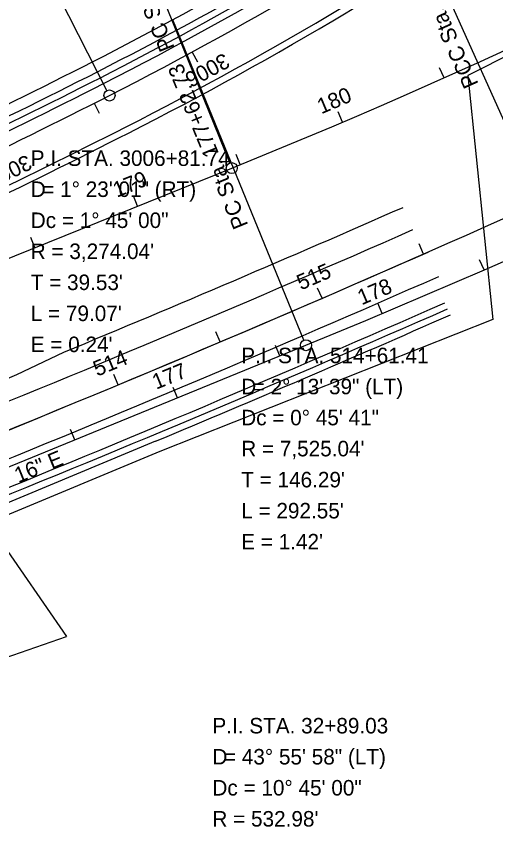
# Model space of a CAD drawing. Extents: x 2189265 to 2197064, y 659983 to 677528.
# Drawn here: x 2192914.4 to 2193130.9, y 666975.9 to 667341.5 of the extents above; entities that cross this region are included whole.
import ezdxf

# ---------------------------------------------------------------- set-up
doc = ezdxf.new("R2010")
doc.units = 0
for name, color, linetype in [('BR_P_Slab_Object', 7, 'Continuous'), ('GE_P_CL_50', 7, 'Continuous'), ('PM_P_Lane_Line', 7, 'Continuous'), ('PV_P_EOP', 7, 'Continuous'), ('PV_P_Shoulder', 7, 'Continuous'), ('RD_P_Concrete_Barrier', 7, 'Continuous'), ('RD_P_Wall', 7, 'Continuous'), ('RW_P_Const_Limits', 7, 'Continuous')]:
    doc.layers.add(name, color=color, linetype=linetype)

msp = doc.modelspace()

# ---------------------------------------------------------------- linework, layer by layer
at = {"layer": 'BR_P_Slab_Object'}
for p in [(2192867.35, 667162.68), (2192895.1, 667047.27)]:
    msp.add_line(p, (2192937.15, 667061.68), dxfattribs=at)
at = {"layer": 'GE_P_CL_50'}
for p, q in [((2192955.41, 667308.01), (2192876.92, 667462.41)), ((2193010.8, 667275.33), (2192952.26, 667420.41)), ((2193149.98, 667259.97), (2193082.96, 667409.22)), ((2193044.28, 667195.44), (2192985.14, 667339.92)), ((2192993.91, 667325.39), (2192996.29, 667321)), ((2193107.59, 667313.74), (2193105.55, 667318.3)), ((2192949.59, 667302.26), (2192951.84, 667297.8)), ((2193061.76, 667293.75), (2193059.8, 667298.35)), ((2193015.59, 667274.57), (2193013.71, 667279.21)), ((2192756.72, 667170.11), (2193011.74, 667273.01)), ((2192969.22, 667255.86), (2192967.35, 667260.49)), ((2192922.85, 667237.15), (2192920.98, 667241.78)), ((2193098.31, 667234.27), (2193096.3, 667238.84)), ((2193125.61, 667227.11), (2193123.61, 667231.7)), ((2193052.48, 667214.29), (2193050.5, 667218.88)), ((2193079.65, 667207.42), (2193077.71, 667212.03)), ((2193006.51, 667194.61), (2193004.56, 667199.22)), ((2192775.48, 667082.71), (2193045.23, 667193.13)), ((2193033.45, 667188.31), (2193031.55, 667192.94)), ((2192960.42, 667175.25), (2192958.49, 667179.86)), ((2192987.18, 667169.37), (2192985.28, 667173.99)), ((2192940.9, 667150.42), (2192939.01, 667155.05))]:
    msp.add_line(p, q, dxfattribs=at)
for centre in [(2192956.54, 667305.78), (2193011.74, 667273.01), (2193045.23, 667193.13)]:
    msp.add_circle(centre, 2.5, dxfattribs=at)
for centre, radius, start, end in [((2191939.71, 669929.66), 2864.79, 291.97539, 307.59317), ((2191598.14, 670728.12), 3819.72, 292.26234, 306.25122), ((2192214.68, 668765.06), 1637.02, 296.94788, 312.45474), ((2191472.81, 670224.33), 3274.04, 295.56423, 296.94788), ((2190068.57, 674122.44), 7525.04, 291.953715, 294.181188)]:
    msp.add_arc(centre, radius, start, end, dxfattribs=at)
at = {"layer": 'PM_P_Lane_Line'}
for radius, start in [(7525.04, 291.953832), (7537.04, 291.95519)]:
    msp.add_arc((2190068.56, 674122.43), radius, start, 293.758893, dxfattribs=at)
at = {"layer": 'PV_P_EOP'}
for centre, radius, start, end in [((2192214.68, 668765.06), 1637.02, 296.94788, 312.45474), ((2192214.68, 668765.06), 1653.02, 296.94788, 312.45474), ((2191472.81, 670224.33), 3274.04, 295.56423, 296.94788), ((2191472.81, 670224.33), 3290.04, 295.56423, 296.94789), ((2190068.57, 674122.44), 7513.04, 291.953715, 293.742143), ((2190068.57, 674122.44), 7549.04, 291.953715, 293.742143)]:
    msp.add_arc(centre, radius, start, end, dxfattribs=at)
at = {"layer": 'PV_P_Shoulder'}
for p, q in [((2192914.69, 667179.93), (2192935.88, 667189.97)), ((2192892.96, 667170.4), (2192914.69, 667179.93))]:
    msp.add_line(p, q, dxfattribs=at)
for centre, radius, start, end in [((2192214.68, 668765.06), 1631.02, 296.94788, 312.45474), ((2192214.68, 668765.06), 1656.02, 296.94788, 312.45474), ((2191472.81, 670224.33), 3268.04, 295.56423, 296.94788), ((2191472.81, 670224.33), 3293.04, 295.56423, 296.94789), ((2190068.57, 674122.44), 7502.04, 292.470279, 293.742143)]:
    msp.add_arc(centre, radius, start, end, dxfattribs=at)
at = {"layer": 'RD_P_Concrete_Barrier'}
msp.add_line((2192977.37, 667149.81), (2192767.41, 667062.22), dxfattribs=at)
for radius, start in [(7552.04, 291.953715), (7555.04, 292.644581)]:
    msp.add_arc((2190068.57, 674122.44), radius, start, 293.742143, dxfattribs=at)
at = {"layer": 'RD_P_Wall'}
for centre, radius, start, end in [((2192214.68, 668765.06), 1625.02, 296.94788, 303.49902), ((2192214.68, 668765.06), 1628.02, 296.94788, 303.49902), ((2191472.81, 670224.33), 3262.04, 295.56423, 296.94788), ((2191472.81, 670224.33), 3265.04, 295.56423, 296.94788)]:
    msp.add_arc(centre, radius, start, end, dxfattribs=at)
at = {"layer": 'RW_P_Const_Limits'}
for p, q in [((2193165.14, 667338.55), (2193118.26, 667314.8)), ((2192979.29, 667145.19), (2192769.34, 667057.61))]:
    msp.add_line(p, q, dxfattribs=at)
msp.add_lwpolyline([(2193118.26, 667314.8), (2193129.55, 667204.78), (2192979.29, 667145.19)], dxfattribs=at)
for centre, radius, start, end in [((2192214.68, 668765.06), 1620.02, 296.94788, 303.49902), ((2191472.81, 670224.33), 3257.04, 295.56423, 296.94788)]:
    msp.add_arc(centre, radius, start, end, dxfattribs=at)

# ---------------------------------------------------------------- texts
at = {"layer": 'GE_P_CL_50'}
for s, rotation, p in [('PC Sta. 179+45.85', 111.9754, (2192986.04, 667327.34)), ('PCC Sta. 516+07.66', 114.1812, (2193123.24, 667310.99)), ('3006', 208.425, (2193008.25, 667325.19)), ('PC Sta. 177+62.73', 112.2623, (2193019.26, 667247.33)), ('180', 23.0585, (2193052.15, 667297.27)), ('3007', 205.9364, (2192919.23, 667279.29)), ('179', 21.9754, (2192959.86, 667259.63)), ('515', 23.3614, (2193042.95, 667217.8)), ('178', 22.8214, (2193070.34, 667211.09)), ('514', 22.6, (2192951.01, 667178.91)), ('177', 22.2623, (2192977.61, 667173.02)), ('N 67%%d 44\' 16" E', 22.2623, (2192877.53, 667115.4))]:
    msp.add_text(s, height=7, rotation=rotation, dxfattribs=at).set_placement(p)
for s, p in [('P.I. STA. 3006+81.74', (2192921, 667274)), ('D', (2192921, 667260)), ('  = 1%%d 23\' 01" (RT)', (2192921, 667260)), ('Dc = 1%%d 45\' 00"', (2192921, 667246)), ("R = 3,274.04'", (2192921, 667232)), ("T = 39.53'", (2192921, 667218)), ("L = 79.07'", (2192921, 667204)), ("E = 0.24'", (2192921, 667190)), ('P.I. STA. 514+61.41', (2193016, 667185)), ('  = 2%%d 13\' 39" (LT)', (2193016, 667171)), ('D', (2193016, 667171)), ('Dc = 0%%d 45\' 41"', (2193016, 667157)), ("R = 7,525.04'", (2193016, 667143)), ("T = 146.29'", (2193016, 667129)), ("L = 292.55'", (2193016, 667115)), ("E = 1.42'", (2193016, 667101)), ('P.I. STA. 32+89.03', (2193003, 667018)), ('D', (2193003, 667004)), ('  = 43%%d 55\' 58" (LT)', (2193003, 667004)), ('Dc = 10%%d 45\' 00"', (2193003, 666990)), ("R = 532.98'", (2193003, 666976))]:
    msp.add_text(s, height=7, dxfattribs=at).set_placement(p)

doc.saveas('drawing.dxf')
